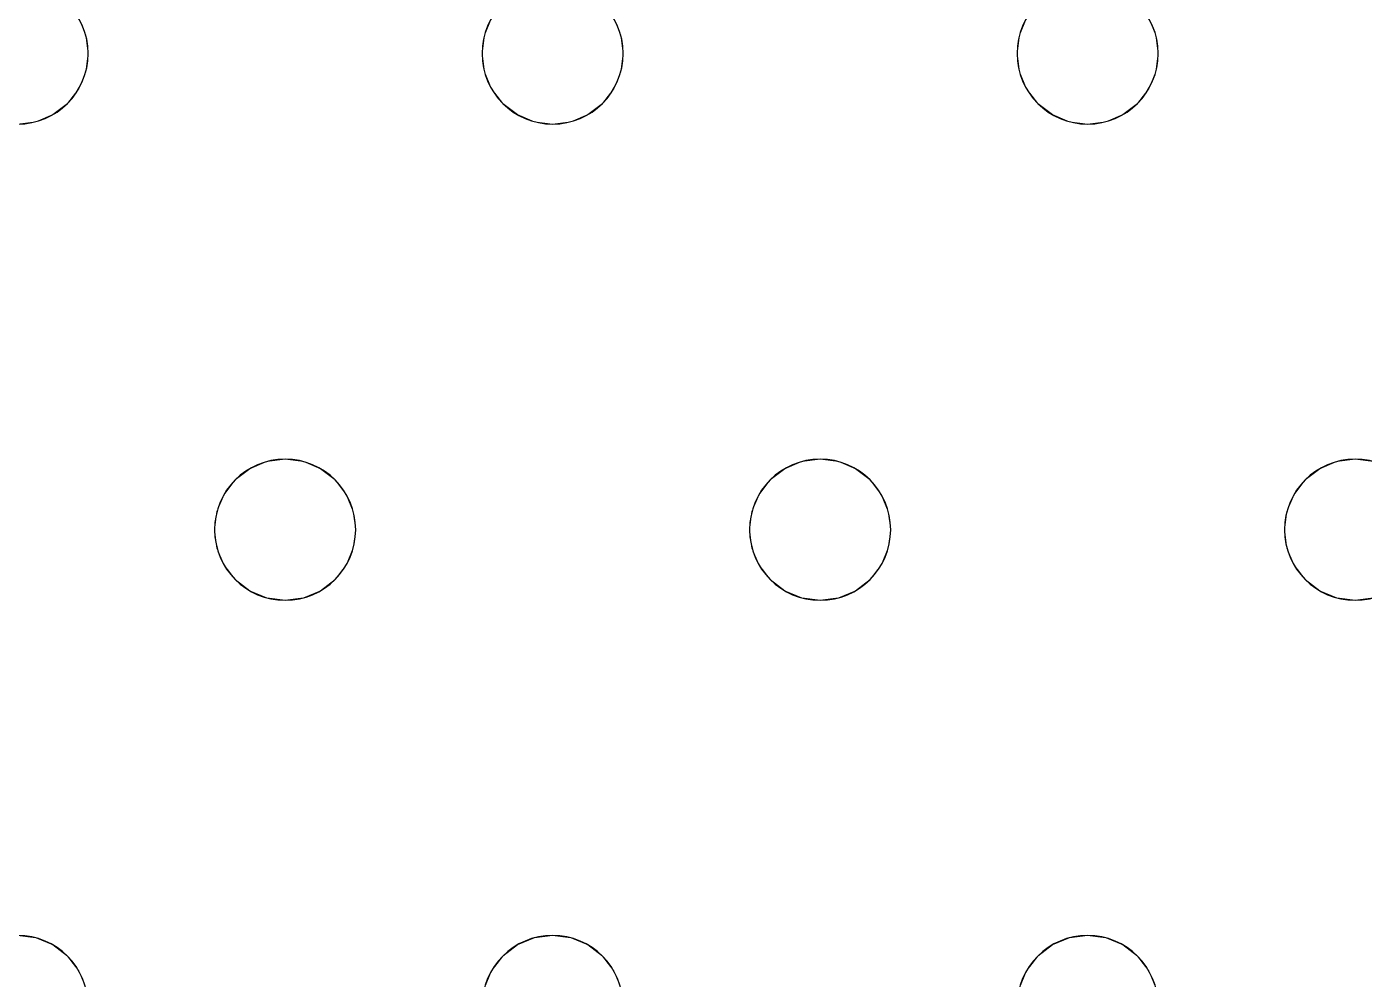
# Model space of a CAD drawing. Header units: millimetres. Extents: x -1 to 1601, y -701 to 1.
# Drawn here: x 1109 to 1184.8, y -204.5 to -150.5 of the extents above; entities that cross this region are included whole.
import ezdxf

# ---------------------------------------------------------------- set-up
doc = ezdxf.new("R2010")
doc.units = ezdxf.units.MM
doc.layers.add('IQ_200_3D', color=1, linetype='Continuous')
doc.layers.add('IQ_204_2D', color=7, linetype='Continuous')

msp = doc.modelspace()

# ---------------------------------------------------------------- linework, layer by layer
at = {"layer": 'IQ_200_3D', "lineweight": 18}
for points, invisible_edges in [([(122.762, -68.034, 850), (1477.238, -68.034, 850), (1477.238, -397.966, 850), (122.762, -397.966, 850)], 10), ([(122.762, -68.034, 860), (122.762, -397.966, 860), (1477.238, -397.966, 860), (1477.238, -68.034, 860)], 5), ([(1165.653, -150, 888), (1165.254, -150.965, 888), (1142.248, -150, 888), (1153.951, -129, 888)], 14), ([(1112.315, -150.965, 890), (1111.915, -150, 890), (1111.915, -150, 888), (1112.315, -150.965, 888)], 10), ([(1134.921, -150.965, 888), (1112.315, -150.965, 888), (1111.915, -150, 888), (1135.32, -150, 888)], 5), ([(1134.921, -150.965, 890), (1135.32, -150, 890), (1111.915, -150, 890), (1112.315, -150.965, 890)], 10), ([(1135.32, -150, 890), (1134.921, -150.965, 890), (1134.921, -150.965, 888), (1135.32, -150, 888)], 10), ([(1142.648, -150.965, 890), (1142.248, -150, 890), (1142.248, -150, 888), (1142.648, -150.965, 888)], 10), ([(1165.254, -150.965, 888), (1165.118, -152, 888), (1142.648, -150.965, 888), (1142.248, -150, 888)], 10), ([(1165.254, -150.965, 890), (1165.653, -150, 890), (1142.248, -150, 890), (1142.648, -150.965, 890)], 10), ([(1165.653, -150, 890), (1165.254, -150.965, 890), (1165.254, -150.965, 888), (1165.653, -150, 888)], 10), ([(1172.981, -150.965, 890), (1172.582, -150, 890), (1172.582, -150, 888), (1172.981, -150.965, 888)], 10), ([(1195.587, -150.965, 888), (1172.981, -150.965, 888), (1172.582, -150, 888), (1195.987, -150, 888)], 5), ([(1172.582, -150, 890), (1172.981, -150.965, 890), (1195.587, -150.965, 890), (1195.987, -150, 890)], 10), ([(1112.451, -152, 890), (1112.315, -150.965, 890), (1112.315, -150.965, 888), (1112.451, -152, 888)], 2), ([(1112.451, -152, 888), (1112.315, -150.965, 888), (1134.784, -152, 888), (1134.921, -153.035, 888)], 10), ([(1134.784, -152, 888), (1112.315, -150.965, 888), (1134.921, -150.965, 888)], 3), ([(1134.784, -152, 890), (1134.921, -150.965, 890), (1112.315, -150.965, 890), (1112.451, -152, 890)], 10), ([(1134.921, -150.965, 890), (1134.784, -152, 890), (1134.784, -152, 888), (1134.921, -150.965, 888)], 8), ([(1142.784, -152, 890), (1142.648, -150.965, 890), (1142.648, -150.965, 888), (1142.784, -152, 888)], 2), ([(1142.648, -150.965, 888), (1165.118, -152, 888), (1142.784, -152, 888)], 3), ([(1165.118, -152, 890), (1165.254, -150.965, 890), (1142.648, -150.965, 890), (1142.784, -152, 890)], 10), ([(1165.254, -150.965, 890), (1165.118, -152, 890), (1165.118, -152, 888), (1165.254, -150.965, 888)], 8), ([(1173.118, -152, 890), (1172.981, -150.965, 890), (1172.981, -150.965, 888), (1173.118, -152, 888)], 2), ([(1172.981, -150.965, 888), (1195.587, -150.965, 888), (1195.451, -152, 888)], 13), ([(1195.451, -152, 888), (1195.587, -153.035, 888), (1173.118, -152, 888), (1172.981, -150.965, 888)], 10), ([(1195.451, -152, 890), (1195.587, -150.965, 890), (1172.981, -150.965, 890), (1173.118, -152, 890)], 10), ([(1112.315, -153.035, 890), (1112.451, -152, 890), (1112.451, -152, 888), (1112.315, -153.035, 888)], 8), ([(1112.315, -153.035, 888), (1112.451, -152, 888), (1134.921, -153.035, 888), (1135.32, -154, 888)], 10), ([(1134.921, -153.035, 890), (1134.784, -152, 890), (1112.451, -152, 890), (1112.315, -153.035, 890)], 10), ([(1134.784, -152, 890), (1134.921, -153.035, 890), (1134.921, -153.035, 888), (1134.784, -152, 888)], 2), ([(1142.648, -153.035, 890), (1142.784, -152, 890), (1142.784, -152, 888), (1142.648, -153.035, 888)], 8), ([(1165.254, -153.035, 888), (1142.648, -153.035, 888), (1142.784, -152, 888), (1165.118, -152, 888)], 5), ([(1142.784, -152, 890), (1142.648, -153.035, 890), (1165.254, -153.035, 890), (1165.118, -152, 890)], 10), ([(1165.118, -152, 890), (1165.254, -153.035, 890), (1165.254, -153.035, 888), (1165.118, -152, 888)], 2), ([(1172.981, -153.035, 890), (1173.118, -152, 890), (1173.118, -152, 888), (1172.981, -153.035, 888)], 8), ([(1172.981, -153.035, 888), (1173.118, -152, 888), (1195.587, -153.035, 888), (1195.987, -154, 888)], 10), ([(1195.587, -153.035, 890), (1195.451, -152, 890), (1173.118, -152, 890), (1172.981, -153.035, 890)], 10), ([(1111.915, -154, 890), (1112.315, -153.035, 890), (1112.315, -153.035, 888), (1111.915, -154, 888)], 10), ([(1111.915, -154, 888), (1112.315, -153.035, 888), (1135.32, -154, 888), (1123.618, -175, 888)], 14), ([(1135.32, -154, 890), (1134.921, -153.035, 890), (1112.315, -153.035, 890), (1111.915, -154, 890)], 10), ([(1134.921, -153.035, 890), (1135.32, -154, 890), (1135.32, -154, 888), (1134.921, -153.035, 888)], 10), ([(1142.248, -154, 890), (1142.648, -153.035, 890), (1142.648, -153.035, 888), (1142.248, -154, 888)], 10), ([(1142.648, -153.035, 888), (1165.254, -153.035, 888), (1165.653, -154, 888), (1142.248, -154, 888)], 5), ([(1165.653, -154, 890), (1165.254, -153.035, 890), (1142.648, -153.035, 890), (1142.248, -154, 890)], 10), ([(1165.254, -153.035, 890), (1165.653, -154, 890), (1165.653, -154, 888), (1165.254, -153.035, 888)], 10), ([(1172.582, -154, 890), (1172.981, -153.035, 890), (1172.981, -153.035, 888), (1172.582, -154, 888)], 10), ([(1172.582, -154, 888), (1172.981, -153.035, 888), (1195.987, -154, 888), (1184.284, -175, 888)], 14), ([(1195.987, -154, 890), (1195.587, -153.035, 890), (1172.981, -153.035, 890), (1172.582, -154, 890)], 10), ([(1111.279, -154.828, 890), (1111.915, -154, 890), (1111.915, -154, 888), (1111.279, -154.828, 888)], 10), ([(1111.279, -154.828, 888), (1111.915, -154, 888), (1123.618, -175, 888), (1122.582, -175.136, 888)], 10), ([(1123.618, -175, 890), (1111.915, -154, 890), (1111.279, -154.828, 890), (1122.582, -175.136, 890)], 5), ([(1123.618, -175, 890), (1135.956, -154.828, 890), (1135.32, -154, 890), (1111.915, -154, 890)], 13), ([(1123.618, -175, 888), (1135.32, -154, 888), (1135.956, -154.828, 888), (1124.653, -175.136, 888)], 5), ([(1135.32, -154, 890), (1135.956, -154.828, 890), (1135.956, -154.828, 888), (1135.32, -154, 888)], 10), ([(1141.613, -154.828, 890), (1142.248, -154, 890), (1142.248, -154, 888), (1141.613, -154.828, 888)], 10), ([(1141.613, -154.828, 888), (1142.248, -154, 888), (1153.951, -175, 888), (1152.916, -175.136, 888)], 10), ([(1153.951, -175, 890), (1142.248, -154, 890), (1141.613, -154.828, 890), (1152.916, -175.136, 890)], 5), ([(1165.653, -154, 888), (1166.289, -154.828, 888), (1153.951, -175, 888), (1142.248, -154, 888)], 14), ([(1153.951, -175, 890), (1166.289, -154.828, 890), (1165.653, -154, 890), (1142.248, -154, 890)], 13), ([(1165.653, -154, 890), (1166.289, -154.828, 890), (1166.289, -154.828, 888), (1165.653, -154, 888)], 10), ([(1171.946, -154.828, 890), (1172.582, -154, 890), (1172.582, -154, 888), (1171.946, -154.828, 888)], 10), ([(1171.946, -154.828, 888), (1172.582, -154, 888), (1184.284, -175, 888)], 14), ([(1171.946, -154.828, 890), (1183.249, -175.136, 890), (1184.284, -175, 890), (1172.582, -154, 890)], 5), ([(1195.987, -154, 890), (1172.582, -154, 890), (1184.284, -175, 890), (1196.622, -154.828, 890)], 7), ([(1196.622, -154.828, 888), (1185.32, -175.136, 888), (1184.284, -175, 888), (1195.987, -154, 888)], 5), ([(1110.451, -155.464, 890), (1111.279, -154.828, 890), (1111.279, -154.828, 888), (1110.451, -155.464, 888)], 10), ([(1122.582, -175.136, 888), (1110.451, -155.464, 888), (1111.279, -154.828, 888)], 13), ([(1110.451, -155.464, 890), (1122.582, -175.136, 890), (1111.279, -154.828, 890)], 3), ([(1124.653, -175.136, 890), (1136.784, -155.464, 890), (1135.956, -154.828, 890), (1123.618, -175, 890)], 5), ([(1136.784, -155.464, 888), (1124.653, -175.136, 888), (1135.956, -154.828, 888)], 3), ([(1135.956, -154.828, 890), (1136.784, -155.464, 890), (1136.784, -155.464, 888), (1135.956, -154.828, 888)], 10), ([(1140.784, -155.464, 890), (1141.613, -154.828, 890), (1141.613, -154.828, 888), (1140.784, -155.464, 888)], 10), ([(1140.784, -155.464, 888), (1141.613, -154.828, 888), (1152.916, -175.136, 888)], 14), ([(1140.784, -155.464, 890), (1152.916, -175.136, 890), (1141.613, -154.828, 890)], 3), ([(1166.289, -154.828, 888), (1167.118, -155.464, 888), (1154.986, -175.136, 888), (1153.951, -175, 888)], 10), ([(1166.289, -154.828, 890), (1153.951, -175, 890), (1154.986, -175.136, 890), (1167.118, -155.464, 890)], 5), ([(1166.289, -154.828, 890), (1167.118, -155.464, 890), (1167.118, -155.464, 888), (1166.289, -154.828, 888)], 10), ([(1171.118, -155.464, 890), (1171.946, -154.828, 890), (1171.946, -154.828, 888), (1171.118, -155.464, 888)], 10), ([(1183.249, -175.136, 888), (1171.118, -155.464, 888), (1171.946, -154.828, 888), (1184.284, -175, 888)], 5), ([(1171.118, -155.464, 890), (1182.284, -175.536, 890), (1183.249, -175.136, 890), (1171.946, -154.828, 890)], 5), ([(1185.32, -175.136, 890), (1197.451, -155.464, 890), (1196.622, -154.828, 890), (1184.284, -175, 890)], 5), ([(1120.154, -177, 888), (1096.748, -177, 888), (1108.451, -156, 888), (1120.789, -176.172, 888)], 7), ([(1120.154, -177, 890), (1120.789, -176.172, 890), (1108.451, -156, 890), (1096.748, -177, 890)], 14), ([(1109.486, -155.864, 888), (1108.451, -156, 888), (1108.451, -156, 890), (1109.486, -155.864, 890)], 10), ([(1109.486, -155.864, 888), (1121.618, -175.536, 888), (1120.789, -176.172, 888), (1108.451, -156, 888)], 5), ([(1120.789, -176.172, 890), (1121.618, -175.536, 890), (1109.486, -155.864, 890), (1108.451, -156, 890)], 10), ([(1109.486, -155.864, 890), (1110.451, -155.464, 890), (1110.451, -155.464, 888), (1109.486, -155.864, 888)], 10), ([(1121.618, -175.536, 888), (1109.486, -155.864, 888), (1110.451, -155.464, 888), (1122.582, -175.136, 888)], 5), ([(1121.618, -175.536, 890), (1122.582, -175.136, 890), (1110.451, -155.464, 890), (1109.486, -155.864, 890)], 10), ([(1125.618, -175.536, 888), (1124.653, -175.136, 888), (1136.784, -155.464, 888), (1137.749, -155.864, 888)], 10), ([(1125.618, -175.536, 890), (1137.749, -155.864, 890), (1136.784, -155.464, 890), (1124.653, -175.136, 890)], 5), ([(1126.446, -176.172, 888), (1125.618, -175.536, 888), (1137.749, -155.864, 888), (1138.784, -156, 888)], 10), ([(1126.446, -176.172, 890), (1138.784, -156, 890), (1137.749, -155.864, 890), (1125.618, -175.536, 890)], 5), ([(1138.784, -156, 888), (1127.082, -177, 888), (1126.446, -176.172, 888)], 13), ([(1126.446, -176.172, 890), (1127.082, -177, 890), (1138.784, -156, 890)], 14), ([(1150.487, -177, 888), (1150.087, -177.965, 888), (1127.082, -177, 888), (1138.784, -156, 888)], 14), ([(1138.784, -156, 890), (1127.082, -177, 890), (1150.487, -177, 890), (1151.122, -176.172, 890)], 11), ([(1136.784, -155.464, 890), (1137.749, -155.864, 890), (1137.749, -155.864, 888), (1136.784, -155.464, 888)], 10), ([(1138.784, -156, 888), (1137.749, -155.864, 888), (1137.749, -155.864, 890), (1138.784, -156, 890)], 10), ([(1139.82, -155.864, 888), (1138.784, -156, 888), (1138.784, -156, 890), (1139.82, -155.864, 890)], 10), ([(1139.82, -155.864, 888), (1151.951, -175.536, 888), (1151.122, -176.172, 888), (1138.784, -156, 888)], 5), ([(1139.82, -155.864, 890), (1138.784, -156, 890), (1151.122, -176.172, 890), (1151.951, -175.536, 890)], 10), ([(1138.784, -156, 888), (1151.122, -176.172, 888), (1150.487, -177, 888)], 13), ([(1139.82, -155.864, 890), (1140.784, -155.464, 890), (1140.784, -155.464, 888), (1139.82, -155.864, 888)], 10), ([(1151.951, -175.536, 888), (1139.82, -155.864, 888), (1140.784, -155.464, 888), (1152.916, -175.136, 888)], 5), ([(1140.784, -155.464, 890), (1139.82, -155.864, 890), (1151.951, -175.536, 890), (1152.916, -175.136, 890)], 10), ([(1167.118, -155.464, 888), (1168.082, -155.864, 888), (1155.951, -175.536, 888), (1154.986, -175.136, 888)], 10), ([(1154.986, -175.136, 890), (1155.951, -175.536, 890), (1167.118, -155.464, 890)], 14), ([(1168.082, -155.864, 890), (1167.118, -155.464, 890), (1155.951, -175.536, 890), (1156.779, -176.172, 890)], 10), ([(1168.082, -155.864, 888), (1169.118, -156, 888), (1156.779, -176.172, 888), (1155.951, -175.536, 888)], 10), ([(1169.118, -156, 890), (1168.082, -155.864, 890), (1156.779, -176.172, 890), (1157.415, -177, 890)], 10), ([(1169.118, -156, 888), (1180.82, -177, 888), (1157.415, -177, 888), (1156.779, -176.172, 888)], 11), ([(1180.82, -177, 890), (1181.456, -176.172, 890), (1169.118, -156, 890), (1157.415, -177, 890)], 14), ([(1167.118, -155.464, 890), (1168.082, -155.864, 890), (1168.082, -155.864, 888), (1167.118, -155.464, 888)], 10), ([(1169.118, -156, 888), (1168.082, -155.864, 888), (1168.082, -155.864, 890), (1169.118, -156, 890)], 10), ([(1170.153, -155.864, 888), (1169.118, -156, 888), (1169.118, -156, 890), (1170.153, -155.864, 890)], 10), ([(1169.118, -156, 888), (1170.153, -155.864, 888), (1181.456, -176.172, 888), (1180.82, -177, 888)], 10), ([(1181.456, -176.172, 890), (1182.284, -175.536, 890), (1170.153, -155.864, 890), (1169.118, -156, 890)], 10), ([(1170.153, -155.864, 890), (1171.118, -155.464, 890), (1171.118, -155.464, 888), (1170.153, -155.864, 888)], 10), ([(1182.284, -175.536, 888), (1181.456, -176.172, 888), (1170.153, -155.864, 888), (1171.118, -155.464, 888)], 10), ([(1170.153, -155.864, 890), (1182.284, -175.536, 890), (1171.118, -155.464, 890)], 3), ([(1171.118, -155.464, 888), (1183.249, -175.136, 888), (1182.284, -175.536, 888)], 13), ([(1122.582, -175.136, 890), (1121.618, -175.536, 890), (1121.618, -175.536, 888), (1122.582, -175.136, 888)], 10), ([(1122.582, -175.136, 888), (1123.618, -175, 888), (1123.618, -175, 890), (1122.582, -175.136, 890)], 10), ([(1123.618, -175, 888), (1124.653, -175.136, 888), (1124.653, -175.136, 890), (1123.618, -175, 890)], 10), ([(1125.618, -175.536, 890), (1124.653, -175.136, 890), (1124.653, -175.136, 888), (1125.618, -175.536, 888)], 10), ([(1152.916, -175.136, 890), (1151.951, -175.536, 890), (1151.951, -175.536, 888), (1152.916, -175.136, 888)], 10), ([(1152.916, -175.136, 888), (1153.951, -175, 888), (1153.951, -175, 890), (1152.916, -175.136, 890)], 10), ([(1153.951, -175, 888), (1154.986, -175.136, 888), (1154.986, -175.136, 890), (1153.951, -175, 890)], 10), ([(1155.951, -175.536, 890), (1154.986, -175.136, 890), (1154.986, -175.136, 888), (1155.951, -175.536, 888)], 10), ([(1183.249, -175.136, 890), (1182.284, -175.536, 890), (1182.284, -175.536, 888), (1183.249, -175.136, 888)], 10), ([(1183.249, -175.136, 888), (1184.284, -175, 888), (1184.284, -175, 890), (1183.249, -175.136, 890)], 10), ([(1184.284, -175, 888), (1185.32, -175.136, 888), (1185.32, -175.136, 890), (1184.284, -175, 890)], 10), ([(1121.618, -175.536, 890), (1120.789, -176.172, 890), (1120.789, -176.172, 888), (1121.618, -175.536, 888)], 10), ([(1126.446, -176.172, 890), (1125.618, -175.536, 890), (1125.618, -175.536, 888), (1126.446, -176.172, 888)], 10), ([(1151.951, -175.536, 890), (1151.122, -176.172, 890), (1151.122, -176.172, 888), (1151.951, -175.536, 888)], 10), ([(1156.779, -176.172, 890), (1155.951, -175.536, 890), (1155.951, -175.536, 888), (1156.779, -176.172, 888)], 10), ([(1182.284, -175.536, 890), (1181.456, -176.172, 890), (1181.456, -176.172, 888), (1182.284, -175.536, 888)], 10), ([(1120.789, -176.172, 890), (1120.154, -177, 890), (1120.154, -177, 888), (1120.789, -176.172, 888)], 10), ([(1127.082, -177, 890), (1126.446, -176.172, 890), (1126.446, -176.172, 888), (1127.082, -177, 888)], 10), ([(1151.122, -176.172, 890), (1150.487, -177, 890), (1150.487, -177, 888), (1151.122, -176.172, 888)], 10), ([(1157.415, -177, 890), (1156.779, -176.172, 890), (1156.779, -176.172, 888), (1157.415, -177, 888)], 10), ([(1181.456, -176.172, 890), (1180.82, -177, 890), (1180.82, -177, 888), (1181.456, -176.172, 888)], 10), ([(1119.754, -177.965, 888), (1097.148, -177.965, 888), (1096.748, -177, 888), (1120.154, -177, 888)], 5), ([(1119.754, -177.965, 890), (1120.154, -177, 890), (1096.748, -177, 890), (1097.148, -177.965, 890)], 10), ([(1120.154, -177, 890), (1119.754, -177.965, 890), (1119.754, -177.965, 888), (1120.154, -177, 888)], 10), ([(1127.481, -177.965, 890), (1127.082, -177, 890), (1127.082, -177, 888), (1127.481, -177.965, 888)], 10), ([(1150.087, -177.965, 888), (1149.951, -179, 888), (1127.481, -177.965, 888), (1127.082, -177, 888)], 10), ([(1127.082, -177, 890), (1127.481, -177.965, 890), (1150.087, -177.965, 890), (1150.487, -177, 890)], 10), ([(1150.487, -177, 890), (1150.087, -177.965, 890), (1150.087, -177.965, 888), (1150.487, -177, 888)], 10), ([(1157.815, -177.965, 890), (1157.415, -177, 890), (1157.415, -177, 888), (1157.815, -177.965, 888)], 10), ([(1180.421, -177.965, 888), (1157.815, -177.965, 888), (1157.415, -177, 888), (1180.82, -177, 888)], 5), ([(1180.421, -177.965, 890), (1180.82, -177, 890), (1157.415, -177, 890), (1157.815, -177.965, 890)], 10), ([(1180.82, -177, 890), (1180.421, -177.965, 890), (1180.421, -177.965, 888), (1180.82, -177, 888)], 10), ([(1097.148, -177.965, 888), (1119.754, -177.965, 888), (1119.618, -179, 888)], 13), ([(1119.618, -179, 888), (1119.754, -180.035, 888), (1097.284, -179, 888), (1097.148, -177.965, 888)], 10), ([(1119.618, -179, 890), (1119.754, -177.965, 890), (1097.148, -177.965, 890), (1097.284, -179, 890)], 10), ([(1119.754, -177.965, 890), (1119.618, -179, 890), (1119.618, -179, 888), (1119.754, -177.965, 888)], 8), ([(1127.618, -179, 890), (1127.481, -177.965, 890), (1127.481, -177.965, 888), (1127.618, -179, 888)], 2), ([(1127.618, -179, 888), (1127.481, -177.965, 888), (1149.951, -179, 888), (1150.087, -180.035, 888)], 10), ([(1149.951, -179, 890), (1150.087, -177.965, 890), (1127.481, -177.965, 890)], 14), ([(1127.618, -179, 890), (1150.087, -180.035, 890), (1149.951, -179, 890), (1127.481, -177.965, 890)], 5), ([(1150.087, -177.965, 890), (1149.951, -179, 890), (1149.951, -179, 888), (1150.087, -177.965, 888)], 8), ([(1157.951, -179, 890), (1157.815, -177.965, 890), (1157.815, -177.965, 888), (1157.951, -179, 888)], 2), ([(1180.284, -179, 888), (1157.951, -179, 888), (1157.815, -177.965, 888), (1180.421, -177.965, 888)], 5), ([(1180.284, -179, 890), (1180.421, -177.965, 890), (1157.815, -177.965, 890), (1157.951, -179, 890)], 10), ([(1180.421, -177.965, 890), (1180.284, -179, 890), (1180.284, -179, 888), (1180.421, -177.965, 888)], 8), ([(1097.148, -180.035, 888), (1097.284, -179, 888), (1119.754, -180.035, 888), (1120.154, -181, 888)], 10), ([(1097.148, -180.035, 890), (1120.154, -181, 890), (1119.754, -180.035, 890), (1097.284, -179, 890)], 5), ([(1097.284, -179, 890), (1119.754, -180.035, 890), (1119.618, -179, 890)], 13), ([(1119.618, -179, 890), (1119.754, -180.035, 890), (1119.754, -180.035, 888), (1119.618, -179, 888)], 2), ([(1127.481, -180.035, 890), (1127.618, -179, 890), (1127.618, -179, 888), (1127.481, -180.035, 888)], 8), ([(1127.481, -180.035, 888), (1127.618, -179, 888), (1150.087, -180.035, 888), (1150.487, -181, 888)], 10), ([(1127.481, -180.035, 890), (1150.487, -181, 890), (1150.087, -180.035, 890), (1127.618, -179, 890)], 5), ([(1149.951, -179, 890), (1150.087, -180.035, 890), (1150.087, -180.035, 888), (1149.951, -179, 888)], 2), ([(1157.815, -180.035, 890), (1157.951, -179, 890), (1157.951, -179, 888), (1157.815, -180.035, 888)], 8), ([(1180.421, -180.035, 888), (1157.815, -180.035, 888), (1157.951, -179, 888), (1180.284, -179, 888)], 5), ([(1180.421, -180.035, 890), (1180.284, -179, 890), (1157.951, -179, 890), (1157.815, -180.035, 890)], 10), ([(1180.284, -179, 890), (1180.421, -180.035, 890), (1180.421, -180.035, 888), (1180.284, -179, 888)], 2), ([(1096.748, -181, 888), (1097.148, -180.035, 888), (1120.154, -181, 888), (1108.451, -202, 888)], 14), ([(1097.148, -180.035, 890), (1096.748, -181, 890), (1120.154, -181, 890)], 14), ([(1119.754, -180.035, 890), (1120.154, -181, 890), (1120.154, -181, 888), (1119.754, -180.035, 888)], 10), ([(1127.082, -181, 890), (1127.481, -180.035, 890), (1127.481, -180.035, 888), (1127.082, -181, 888)], 10), ([(1127.481, -180.035, 888), (1150.487, -181, 888), (1127.082, -181, 888)], 3), ([(1127.481, -180.035, 890), (1127.082, -181, 890), (1150.487, -181, 890)], 14), ([(1150.087, -180.035, 890), (1150.487, -181, 890), (1150.487, -181, 888), (1150.087, -180.035, 888)], 10), ([(1157.415, -181, 890), (1157.815, -180.035, 890), (1157.815, -180.035, 888), (1157.415, -181, 888)], 10), ([(1180.82, -181, 888), (1157.415, -181, 888), (1157.815, -180.035, 888), (1180.421, -180.035, 888)], 5), ([(1180.82, -181, 890), (1180.421, -180.035, 890), (1157.815, -180.035, 890), (1157.415, -181, 890)], 10), ([(1180.421, -180.035, 890), (1180.82, -181, 890), (1180.82, -181, 888), (1180.421, -180.035, 888)], 10), ([(1096.748, -181, 890), (1096.113, -181.828, 890), (1108.451, -202, 890), (1120.154, -181, 890)], 14), ([(1108.451, -202, 888), (1120.154, -181, 888), (1120.789, -181.828, 888), (1109.486, -202.136, 888)], 5), ([(1120.789, -181.828, 890), (1120.154, -181, 890), (1108.451, -202, 890), (1109.486, -202.136, 890)], 10), ([(1120.154, -181, 890), (1120.789, -181.828, 890), (1120.789, -181.828, 888), (1120.154, -181, 888)], 10), ([(1126.446, -181.828, 890), (1127.082, -181, 890), (1127.082, -181, 888), (1126.446, -181.828, 888)], 10), ([(1138.784, -202, 888), (1126.446, -181.828, 888), (1127.082, -181, 888), (1150.487, -181, 888)], 13), ([(1126.446, -181.828, 890), (1137.749, -202.136, 890), (1138.784, -202, 890), (1127.082, -181, 890)], 5), ([(1138.784, -202, 890), (1151.122, -181.828, 890), (1150.487, -181, 890), (1127.082, -181, 890)], 13), ([(1138.784, -202, 888), (1150.487, -181, 888), (1151.122, -181.828, 888), (1139.82, -202.136, 888)], 5), ([(1150.487, -181, 890), (1151.122, -181.828, 890), (1151.122, -181.828, 888), (1150.487, -181, 888)], 10), ([(1156.779, -181.828, 890), (1157.415, -181, 890), (1157.415, -181, 888), (1156.779, -181.828, 888)], 10), ([(1157.415, -181, 888), (1180.82, -181, 888), (1169.118, -202, 888), (1156.779, -181.828, 888)], 7), ([(1157.415, -181, 890), (1156.779, -181.828, 890), (1169.118, -202, 890)], 14), ([(1169.118, -202, 890), (1181.456, -181.828, 890), (1180.82, -181, 890), (1157.415, -181, 890)], 13), ([(1181.456, -181.828, 888), (1170.153, -202.136, 888), (1169.118, -202, 888), (1180.82, -181, 888)], 5), ([(1180.82, -181, 890), (1181.456, -181.828, 890), (1181.456, -181.828, 888), (1180.82, -181, 888)], 10), ([(1121.618, -182.464, 888), (1110.451, -202.536, 888), (1109.486, -202.136, 888), (1120.789, -181.828, 888)], 5), ([(1121.618, -182.464, 890), (1120.789, -181.828, 890), (1109.486, -202.136, 890), (1110.451, -202.536, 890)], 10), ([(1120.789, -181.828, 890), (1121.618, -182.464, 890), (1121.618, -182.464, 888), (1120.789, -181.828, 888)], 10), ([(1125.618, -182.464, 890), (1126.446, -181.828, 890), (1126.446, -181.828, 888), (1125.618, -182.464, 888)], 10), ([(1125.618, -182.464, 888), (1126.446, -181.828, 888), (1137.749, -202.136, 888), (1136.784, -202.536, 888)], 10), ([(1125.618, -182.464, 890), (1137.749, -202.136, 890), (1126.446, -181.828, 890)], 3), ([(1126.446, -181.828, 888), (1138.784, -202, 888), (1137.749, -202.136, 888)], 13), ([(1139.82, -202.136, 890), (1151.122, -181.828, 890), (1138.784, -202, 890)], 3), ([(1139.82, -202.136, 888), (1151.122, -181.828, 888), (1151.951, -182.464, 888)], 13), ([(1151.951, -182.464, 890), (1151.122, -181.828, 890), (1139.82, -202.136, 890), (1140.784, -202.536, 890)], 10), ([(1151.122, -181.828, 890), (1151.951, -182.464, 890), (1151.951, -182.464, 888), (1151.122, -181.828, 888)], 10), ([(1155.951, -182.464, 890), (1156.779, -181.828, 890), (1156.779, -181.828, 888), (1155.951, -182.464, 888)], 10), ([(1155.951, -182.464, 888), (1156.779, -181.828, 888), (1168.082, -202.136, 888), (1167.118, -202.536, 888)], 10), ([(1156.779, -181.828, 890), (1155.951, -182.464, 890), (1168.082, -202.136, 890), (1169.118, -202, 890)], 10), ([(1168.082, -202.136, 888), (1156.779, -181.828, 888), (1169.118, -202, 888)], 3), ([(1181.456, -181.828, 890), (1169.118, -202, 890), (1170.153, -202.136, 890)], 13), ([(1182.284, -182.464, 888), (1170.153, -202.136, 888), (1181.456, -181.828, 888)], 3), ([(1182.284, -182.464, 890), (1181.456, -181.828, 890), (1170.153, -202.136, 890), (1171.118, -202.536, 890)], 10), ([(1181.456, -181.828, 890), (1182.284, -182.464, 890), (1182.284, -182.464, 888), (1181.456, -181.828, 888)], 10), ([(1110.451, -202.536, 888), (1121.618, -182.464, 888), (1122.582, -182.864, 888), (1111.279, -203.172, 888)], 5), ([(1122.582, -182.864, 890), (1121.618, -182.464, 890), (1110.451, -202.536, 890), (1111.279, -203.172, 890)], 10), ([(1121.618, -182.464, 890), (1122.582, -182.864, 890), (1122.582, -182.864, 888), (1121.618, -182.464, 888)], 10), ([(1124.653, -182.864, 890), (1125.618, -182.464, 890), (1125.618, -182.464, 888), (1124.653, -182.864, 888)], 10), ([(1124.653, -182.864, 888), (1125.618, -182.464, 888), (1136.784, -202.536, 888), (1135.956, -203.172, 888)], 10), ([(1136.784, -202.536, 890), (1137.749, -202.136, 890), (1125.618, -182.464, 890), (1124.653, -182.864, 890)], 10), ([(1140.784, -202.536, 888), (1139.82, -202.136, 888), (1151.951, -182.464, 888), (1152.916, -182.864, 888)], 10), ([(1152.916, -182.864, 890), (1151.951, -182.464, 890), (1140.784, -202.536, 890), (1141.613, -203.172, 890)], 10), ([(1151.951, -182.464, 890), (1152.916, -182.864, 890), (1152.916, -182.864, 888), (1151.951, -182.464, 888)], 10), ([(1154.986, -182.864, 890), (1155.951, -182.464, 890), (1155.951, -182.464, 888), (1154.986, -182.864, 888)], 10), ([(1154.986, -182.864, 888), (1155.951, -182.464, 888), (1167.118, -202.536, 888), (1166.289, -203.172, 888)], 10), ([(1155.951, -182.464, 890), (1154.986, -182.864, 890), (1167.118, -202.536, 890), (1168.082, -202.136, 890)], 10), ([(1171.118, -202.536, 888), (1170.153, -202.136, 888), (1182.284, -182.464, 888), (1183.249, -182.864, 888)], 10), ([(1182.284, -182.464, 890), (1171.118, -202.536, 890), (1183.249, -182.864, 890)], 3), ([(1182.284, -182.464, 890), (1183.249, -182.864, 890), (1183.249, -182.864, 888), (1182.284, -182.464, 888)], 10), ([(1111.279, -203.172, 888), (1122.582, -182.864, 888), (1123.618, -183, 888), (1111.915, -204, 888)], 5), ([(1123.618, -183, 890), (1122.582, -182.864, 890), (1111.279, -203.172, 890), (1111.915, -204, 890)], 10), ([(1123.618, -183, 888), (1135.32, -204, 888), (1111.915, -204, 888)], 15), ([(1135.32, -204, 890), (1135.956, -203.172, 890), (1123.618, -183, 890), (1111.915, -204, 890)], 14), ([(1123.618, -183, 888), (1122.582, -182.864, 888), (1122.582, -182.864, 890), (1123.618, -183, 890)], 10), ([(1124.653, -182.864, 888), (1123.618, -183, 888), (1123.618, -183, 890), (1124.653, -182.864, 890)], 10), ([(1123.618, -183, 888), (1124.653, -182.864, 888), (1135.956, -203.172, 888), (1135.32, -204, 888)], 10), ([(1124.653, -182.864, 890), (1123.618, -183, 890), (1135.956, -203.172, 890), (1136.784, -202.536, 890)], 10), ([(1152.916, -182.864, 888), (1153.951, -183, 888), (1141.613, -203.172, 888), (1140.784, -202.536, 888)], 10), ([(1153.951, -183, 890), (1152.916, -182.864, 890), (1141.613, -203.172, 890), (1142.248, -204, 890)], 10), ([(1142.248, -204, 888), (1141.613, -203.172, 888), (1153.951, -183, 888), (1165.653, -204, 888)], 14), ([(1165.653, -204, 890), (1166.289, -203.172, 890), (1153.951, -183, 890), (1142.248, -204, 890)], 14), ([(1153.951, -183, 888), (1152.916, -182.864, 888), (1152.916, -182.864, 890), (1153.951, -183, 890)], 10), ([(1154.986, -182.864, 888), (1153.951, -183, 888), (1153.951, -183, 890), (1154.986, -182.864, 890)], 10), ([(1153.951, -183, 888), (1154.986, -182.864, 888), (1166.289, -203.172, 888), (1165.653, -204, 888)], 10), ([(1154.986, -182.864, 890), (1153.951, -183, 890), (1166.289, -203.172, 890), (1167.118, -202.536, 890)], 10), ([(1171.946, -203.172, 888), (1171.118, -202.536, 888), (1183.249, -182.864, 888), (1184.284, -183, 888)], 10), ([(1183.249, -182.864, 890), (1171.118, -202.536, 890), (1171.946, -203.172, 890), (1184.284, -183, 890)], 5), ([(1172.582, -204, 888), (1171.946, -203.172, 888), (1184.284, -183, 888), (1195.987, -204, 888)], 14), ([(1172.582, -204, 890), (1184.284, -183, 890), (1171.946, -203.172, 890)], 3), ([(1184.284, -183, 890), (1172.582, -204, 890), (1195.987, -204, 890), (1196.622, -203.172, 890)], 11), ([(1184.284, -183, 888), (1183.249, -182.864, 888), (1183.249, -182.864, 890), (1184.284, -183, 890)], 10), ([(1185.32, -182.864, 888), (1184.284, -183, 888), (1184.284, -183, 890), (1185.32, -182.864, 890)], 10), ([(1184.284, -183, 888), (1185.32, -182.864, 888), (1196.622, -203.172, 888), (1195.987, -204, 888)], 10), ([(1185.32, -182.864, 890), (1184.284, -183, 890), (1196.622, -203.172, 890), (1197.451, -202.536, 890)], 10), ([(1108.451, -202, 888), (1109.486, -202.136, 888), (1109.486, -202.136, 890), (1108.451, -202, 890)], 10), ([(1110.451, -202.536, 890), (1109.486, -202.136, 890), (1109.486, -202.136, 888), (1110.451, -202.536, 888)], 10), ([(1137.749, -202.136, 890), (1136.784, -202.536, 890), (1136.784, -202.536, 888), (1137.749, -202.136, 888)], 10), ([(1137.749, -202.136, 888), (1138.784, -202, 888), (1138.784, -202, 890), (1137.749, -202.136, 890)], 10), ([(1138.784, -202, 888), (1139.82, -202.136, 888), (1139.82, -202.136, 890), (1138.784, -202, 890)], 10), ([(1140.784, -202.536, 890), (1139.82, -202.136, 890), (1139.82, -202.136, 888), (1140.784, -202.536, 888)], 10), ([(1168.082, -202.136, 890), (1167.118, -202.536, 890), (1167.118, -202.536, 888), (1168.082, -202.136, 888)], 10), ([(1168.082, -202.136, 888), (1169.118, -202, 888), (1169.118, -202, 890), (1168.082, -202.136, 890)], 10), ([(1169.118, -202, 888), (1170.153, -202.136, 888), (1170.153, -202.136, 890), (1169.118, -202, 890)], 10), ([(1171.118, -202.536, 890), (1170.153, -202.136, 890), (1170.153, -202.136, 888), (1171.118, -202.536, 888)], 10), ([(1111.279, -203.172, 890), (1110.451, -202.536, 890), (1110.451, -202.536, 888), (1111.279, -203.172, 888)], 10), ([(1111.915, -204, 890), (1111.279, -203.172, 890), (1111.279, -203.172, 888), (1111.915, -204, 888)], 10), ([(1135.956, -203.172, 890), (1135.32, -204, 890), (1135.32, -204, 888), (1135.956, -203.172, 888)], 10), ([(1136.784, -202.536, 890), (1135.956, -203.172, 890), (1135.956, -203.172, 888), (1136.784, -202.536, 888)], 10), ([(1141.613, -203.172, 890), (1140.784, -202.536, 890), (1140.784, -202.536, 888), (1141.613, -203.172, 888)], 10), ([(1142.248, -204, 890), (1141.613, -203.172, 890), (1141.613, -203.172, 888), (1142.248, -204, 888)], 10), ([(1166.289, -203.172, 890), (1165.653, -204, 890), (1165.653, -204, 888), (1166.289, -203.172, 888)], 10), ([(1167.118, -202.536, 890), (1166.289, -203.172, 890), (1166.289, -203.172, 888), (1167.118, -202.536, 888)], 10), ([(1171.946, -203.172, 890), (1171.118, -202.536, 890), (1171.118, -202.536, 888), (1171.946, -203.172, 888)], 10), ([(1172.582, -204, 890), (1171.946, -203.172, 890), (1171.946, -203.172, 888), (1172.582, -204, 888)], 10), ([(1112.315, -204.965, 890), (1111.915, -204, 890), (1111.915, -204, 888), (1112.315, -204.965, 888)], 10), ([(1134.921, -204.965, 888), (1112.315, -204.965, 888), (1111.915, -204, 888), (1135.32, -204, 888)], 5), ([(1134.921, -204.965, 890), (1135.32, -204, 890), (1111.915, -204, 890), (1112.315, -204.965, 890)], 10), ([(1135.32, -204, 890), (1134.921, -204.965, 890), (1134.921, -204.965, 888), (1135.32, -204, 888)], 10), ([(1142.648, -204.965, 890), (1142.248, -204, 890), (1142.248, -204, 888), (1142.648, -204.965, 888)], 10), ([(1165.254, -204.965, 888), (1142.648, -204.965, 888), (1142.248, -204, 888), (1165.653, -204, 888)], 5), ([(1165.254, -204.965, 890), (1165.653, -204, 890), (1142.248, -204, 890), (1142.648, -204.965, 890)], 10), ([(1165.653, -204, 890), (1165.254, -204.965, 890), (1165.254, -204.965, 888), (1165.653, -204, 888)], 10), ([(1172.981, -204.965, 890), (1172.582, -204, 890), (1172.582, -204, 888), (1172.981, -204.965, 888)], 10), ([(1195.587, -204.965, 888), (1172.981, -204.965, 888), (1172.582, -204, 888), (1195.987, -204, 888)], 5), ([(1195.587, -204.965, 890), (1195.987, -204, 890), (1172.582, -204, 890), (1172.981, -204.965, 890)], 10)]:
    msp.add_3dface(points, dxfattribs=dict(at, invisible_edges=invisible_edges))
at = {"layer": 'IQ_204_2D'}
for centre, start, end in [((1108.451, -152), 0, 180), ((1138.784, -152), 360, 180), ((1169.118, -152), 0, 180), ((1108.451, -152), 180, 360), ((1138.784, -152), 180, 360), ((1169.118, -152), 180, 360), ((1123.618, -179), 360, 180), ((1153.951, -179), 0, 180), ((1184.284, -179), 360, 180), ((1123.618, -179), 180, 360), ((1153.951, -179), 180, 360), ((1184.284, -179), 180, 360), ((1108.451, -206), 0, 180), ((1138.784, -206), 360, 180), ((1169.118, -206), 0, 180)]:
    msp.add_arc(centre, 4, start, end, dxfattribs=at)

# ---------------------------------------------------------------- meshes
at = {"layer": 'IQ_200_3D', "lineweight": 18}
mesh = msp.add_polyface(dxfattribs=at)
corners = [(1600, 0, 850), (1600, -700, 850), (0, -700, 850), (0, 0, 850), (1210.5, -594, 850), (1211.556, -602.023, 850), (1214.653, -609.5, 850), (1219.58, -615.92, 850), (1226, -620.847, 850), (1233.477, -623.944, 850), (1241.5, -625, 850), (1459.5, -625, 850), (1467.523, -623.944, 850), (1475, -620.847, 850), (1481.42, -615.92, 850), (1486.347, -609.5, 850), (1489.444, -602.023, 850), (1490.5, -594, 850), (1490.5, -476, 850), (1489.444, -467.977, 850), (1486.347, -460.5, 850), (1481.42, -454.08, 850), (1475, -449.153, 850), (1467.523, -446.056, 850), (1459.5, -445, 850), (1241.5, -445, 850), (1233.477, -446.056, 850), (1226, -449.153, 850), (1219.58, -454.08, 850), (1214.653, -460.5, 850), (1211.556, -467.977, 850), (1210.5, -476, 850), (1477.5, -68.034, 850), (122.5, -68.034, 850), (110.412, -69.625, 850), (99.148, -74.291, 850), (89.475, -81.713, 850), (82.053, -91.386, 850), (77.388, -102.65, 850), (75.796, -114.738, 850), (75.796, -351.262, 850), (77.388, -363.35, 850), (82.053, -374.614, 850), (89.475, -384.287, 850), (99.148, -391.709, 850), (110.412, -396.375, 850), (122.5, -397.966, 850), (1477.5, -397.966, 850), (1489.588, -396.375, 850), (1500.852, -391.709, 850), (1510.525, -384.287, 850), (1517.947, -374.614, 850), (1522.612, -363.35, 850), (1524.204, -351.262, 850), (1524.204, -114.738, 850), (1522.612, -102.65, 850), (1517.947, -91.386, 850), (1510.525, -81.713, 850), (1500.852, -74.291, 850), (1489.588, -69.625, 850)]
mesh.append_faces([[corners[k] for k in face] for face in [(37, 3, 36), (35, 3, 34), (4, 46, 31), (31, 46, 30), (55, 0, 54), (16, 1, 15), (14, 1, 13), (21, 49, 20), (11, 1, 10)]], dxfattribs={"vtx0": -1, "vtx1": -1})
mesh.append_faces([[corners[k] for k in face] for face in [(3, 37, 38), (3, 38, 39), (3, 39, 40, 2), (2, 40, 41), (46, 4, 5), (2, 6, 7), (46, 29, 30), (46, 28, 29), (26, 46, 47, 25), (46, 26, 27), (0, 59, 32, 3), (20, 49, 50, 19), (47, 24, 25), (0, 55, 56), (1, 52, 53), (19, 50, 51, 18), (1, 16, 17)]], dxfattribs={"vtx0": -1, "vtx2": -1})
mesh.append_faces([[corners[k] for k in face] for face in [(2, 45, 46, 5), (1, 17, 18, 51)]], dxfattribs={"vtx0": -1, "vtx2": -1, "vtx3": -1})
mesh.append_faces([[corners[k] for k in face] for face in [(41, 42, 2), (35, 36, 3), (33, 34, 3, 32), (43, 44, 2), (44, 45, 2), (42, 43, 2), (5, 6, 2), (27, 28, 46), (7, 8, 2), (8, 9, 2), (58, 59, 0), (56, 57, 0), (57, 58, 0), (51, 52, 1), (23, 24, 47), (11, 12, 1), (12, 13, 1), (14, 15, 1)]], dxfattribs={"vtx1": -1, "vtx2": -1})
mesh.append_faces([[corners[k] for k in face] for face in [(1, 2, 9, 10), (47, 48, 22, 23), (48, 49, 21, 22), (53, 54, 0, 1)]], dxfattribs={"vtx1": -1, "vtx3": -1})
mesh = msp.add_polyface(dxfattribs=at)
corners = [(1600, -700, 900), (1600, -23, 900), (0, -23, 900), (0, -700, 900), (90, -35.113, 900), (1510, -35.113, 900), (1529.382, -37.665, 900), (1547.443, -45.146, 900), (1562.953, -57.047, 900), (1574.854, -72.557, 900), (1582.335, -90.618, 900), (1584.887, -110, 900), (1584.887, -610, 900), (1582.335, -629.382, 900), (1574.854, -647.443, 900), (1562.953, -662.953, 900), (1547.443, -674.854, 900), (1529.382, -682.335, 900), (1510, -684.887, 900), (90, -684.887, 900), (70.618, -682.335, 900), (52.557, -674.854, 900), (37.047, -662.953, 900), (25.146, -647.443, 900), (17.665, -629.382, 900), (15.113, -610, 900), (15.113, -110, 900), (17.665, -90.618, 900), (25.146, -72.557, 900), (37.047, -57.047, 900), (52.557, -45.146, 900), (70.618, -37.665, 900)]
mesh.append_faces([[corners[k] for k in face] for face in [(9, 1, 8), (14, 0, 13), (31, 2, 30), (28, 2, 27), (21, 3, 20), (23, 3, 22)]], dxfattribs={"vtx0": -1, "vtx1": -1})
mesh.append_faces([[corners[k] for k in face] for face in [(1, 9, 10), (1, 11, 12, 0), (0, 14, 15), (0, 18, 19), (2, 28, 29), (3, 23, 24)]], dxfattribs={"vtx0": -1, "vtx2": -1})
mesh.append_faces([[corners[k] for k in face] for face in [(10, 11, 1), (5, 6, 1), (7, 8, 1), (6, 7, 1), (12, 13, 0), (15, 16, 0), (17, 18, 0), (16, 17, 0), (31, 4, 2), (29, 30, 2), (26, 27, 2), (21, 22, 3), (24, 25, 3)]], dxfattribs={"vtx1": -1, "vtx2": -1})
mesh.append_faces([[corners[k] for k in face] for face in [(4, 5, 1, 2), (25, 26, 2, 3), (19, 20, 3, 0)]], dxfattribs={"vtx1": -1, "vtx3": -1})
mesh = msp.add_polyface(dxfattribs=at)
corners = [(1510, -48.392, 890), (90, -48.392, 890), (66.424, -53.082, 890), (46.437, -66.437, 890), (33.082, -86.424, 890), (28.392, -110, 890), (28.392, -610, 890), (33.082, -633.576, 890), (46.437, -653.563, 890), (66.424, -666.918, 890), (90, -671.608, 890), (1510, -671.608, 890), (1533.576, -666.918, 890), (1553.563, -653.563, 890), (1566.918, -633.576, 890), (1571.608, -610, 890), (1571.608, -110, 890), (1566.918, -86.424, 890), (1553.563, -66.437, 890), (1533.576, -53.082, 890), (122.5, -418.034, 890), (1477.5, -418.034, 890), (1489.656, -419.634, 890), (1500.983, -424.326, 890), (1510.71, -431.79, 890), (1518.174, -441.517, 890), (1522.866, -452.844, 890), (1524.466, -465, 890), (1524.466, -605, 890), (1522.866, -617.156, 890), (1518.174, -628.483, 890), (1510.71, -638.21, 890), (1500.983, -645.674, 890), (1489.656, -650.366, 890), (1477.5, -651.966, 890), (122.5, -651.966, 890), (110.344, -650.366, 890), (99.017, -645.674, 890), (89.29, -638.21, 890), (81.826, -628.483, 890), (77.134, -617.156, 890), (75.534, -605, 890), (75.534, -465, 890), (77.134, -452.844, 890), (81.826, -441.517, 890), (89.29, -431.79, 890), (99.017, -424.326, 890), (110.344, -419.634, 890), (122.5, -68.034, 890), (1477.5, -68.034, 890), (1489.588, -69.625, 890), (1500.852, -74.291, 890), (1510.525, -81.713, 890), (1517.947, -91.386, 890), (1522.612, -102.65, 890), (1524.204, -114.738, 890), (1524.204, -351.262, 890), (1522.612, -363.35, 890), (1517.947, -374.614, 890), (1510.525, -384.287, 890), (1500.852, -391.709, 890), (1489.588, -396.375, 890), (1477.5, -397.966, 890), (122.5, -397.966, 890), (110.412, -396.375, 890), (99.148, -391.709, 890), (89.475, -384.287, 890), (82.053, -374.614, 890), (77.388, -363.35, 890), (75.796, -351.262, 890), (75.796, -114.738, 890), (77.388, -102.65, 890), (82.053, -91.386, 890), (89.475, -81.713, 890), (99.148, -74.291, 890), (110.412, -69.625, 890)]
mesh.append_faces([[corners[k] for k in face] for face in [(65, 47, 64), (75, 1, 74), (71, 5, 70), (73, 2, 72)]], dxfattribs={"vtx0": -1, "vtx1": -1})
mesh.append_faces([[corners[k] for k in face] for face in [(15, 28, 29, 14), (11, 32, 33), (16, 55, 56, 15), (54, 17, 18, 53), (53, 18, 19, 52), (52, 19, 0, 51), (0, 50, 51), (10, 37, 38, 9), (64, 47, 20, 63), (8, 39, 40, 7), (39, 8, 9, 38), (69, 42, 43), (1, 75, 48, 0), (3, 71, 72, 2)]], dxfattribs={"vtx0": -1, "vtx2": -1})
mesh.append_faces([[corners[k] for k in face] for face in [(6, 41, 42, 69)]], dxfattribs={"vtx0": -1, "vtx2": -1, "vtx3": -1})
mesh.append_faces([[corners[k] for k in face] for face in [(11, 33, 34, 35), (71, 3, 4, 5)]], dxfattribs={"vtx0": -1, "vtx3": -1})
mesh.append_faces([[corners[k] for k in face] for face in [(49, 50, 0, 48), (36, 37, 10)]], dxfattribs={"vtx1": -1, "vtx2": -1})
mesh.append_faces([[corners[k] for k in face] for face in [(27, 28, 15, 56)]], dxfattribs={"vtx1": -1, "vtx2": -1, "vtx3": -1})
mesh.append_faces([[corners[k] for k in face] for face in [(13, 14, 29, 30), (12, 13, 30, 31), (26, 27, 56, 57), (31, 32, 11, 12), (24, 25, 58, 59), (21, 22, 61, 62), (22, 23, 60, 61), (23, 24, 59, 60), (25, 26, 57, 58), (54, 55, 16, 17), (20, 21, 62, 63), (35, 36, 10, 11), (45, 46, 66, 67), (46, 47, 65, 66), (6, 7, 40, 41), (43, 44, 68, 69), (44, 45, 67, 68), (73, 74, 1, 2), (69, 70, 5, 6)]], dxfattribs={"vtx1": -1, "vtx3": -1})

doc.saveas('drawing.dxf')
